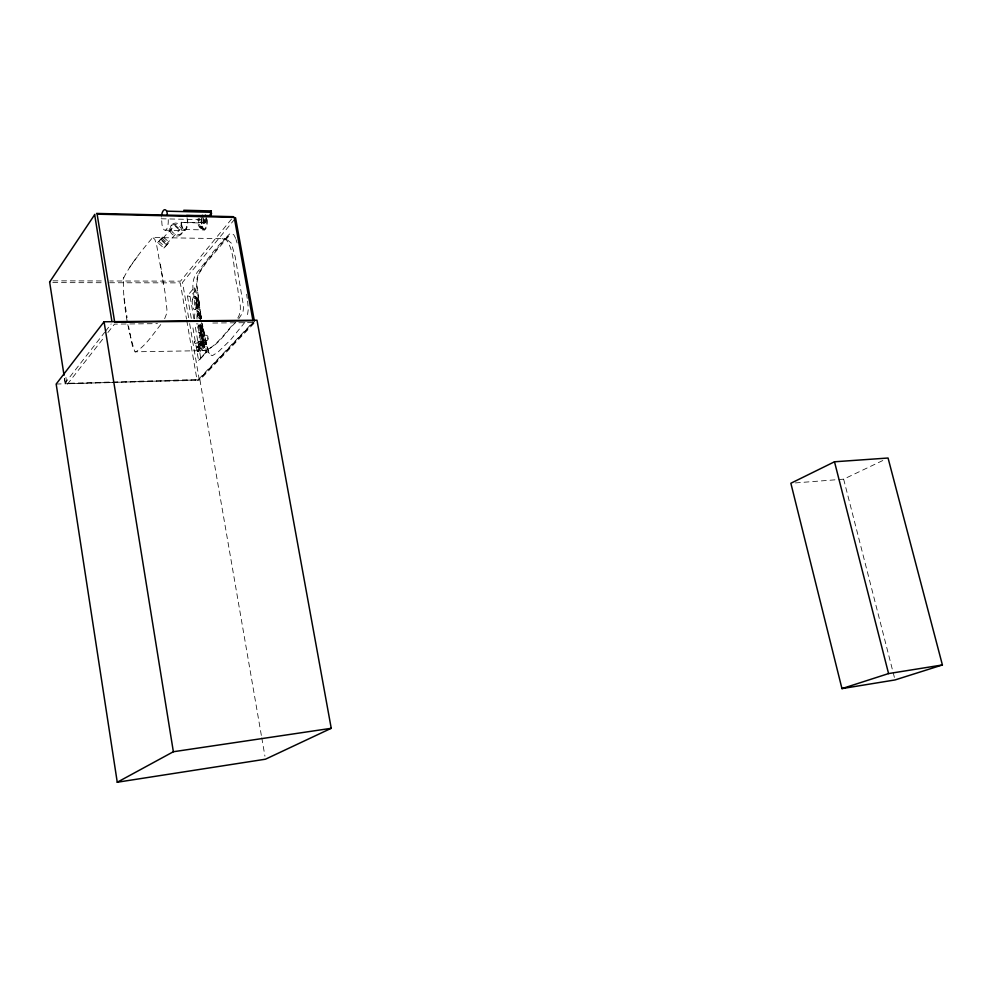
<?xml version="1.0" encoding="UTF-8"?>
<svg xmlns="http://www.w3.org/2000/svg" width="992" height="992" viewBox="0 0 992 992"><rect width="100%" height="100%" fill="white"/><g stroke="black" fill="none" stroke-linecap="round" stroke-linejoin="round"><path stroke-width="0.74" stroke-dasharray="4.96 3.72" d="M235.699 238.44L233.938 234.98L231.868 233.418L229.747 233.889L227.776 235.724L204.885 263.599L198.598 273.184L197.086 278.095L196.652 284.555L201.401 318.395L201.264 316.188L198.363 313.906L200.632 317.862A1.389 0.868 18.2 0 1 200.917 318.668M201.388 318.01L201.401 318.432M195.87 308.016L197.743 308.276L195.87 308.016L196.577 297.96C199.342 298.158 199.566 303.49 198.474 305.511C196.639 313.993 199.876 298.654 199.119 302.734M196.825 308.4L196.577 297.96M206.547 344.137C206.931 339.425 199.243 345.03 199.38 347.696L196.999 347.746L196.776 346.493L201.14 341.719L203.955 341.322L204.253 343.083C199.156 346.617 198.71 347.473 199.714 348.043M248.211 309.69L247.194 317.514M200.558 329.666L200.322 331.564M202.132 338.681L201.884 340.591A3.918 1.438 87.9 0 1 200.582 342.017L199.863 341.174A4.08 1.488 87.9 0 1 199.206 337.429L199.454 335.519M203.05 338.669L202.814 340.566M203.943 343.864L199.962 344.497M203.583 340.144C210.428 343.418 209.523 332.246 203.273 335.879M168.243 219.654A9.548 3.323 89.1 0 1 165.974 229.921A9.548 3.323 89.1 0 1 161.994 224.663L161.411 216.454M199.739 343.244L199.938 344.484M194.444 341.719C194.73 346.605 201.512 339.19 194.457 341.707M196.937 307.694L198.177 303.564A1.352 1.29 -73.9 0 0 198.251 302.411L197.52 298.121L198.487 300.613L198.239 299.485L197.024 299.472M200.372 335.507L200.124 337.404A4.08 1.5 87.9 0 0 200.781 341.161L201.5 342.004M201.24 331.551L201.475 329.654A4.08 1.488 88 0 0 200.83 325.897L200.111 325.066A3.918 1.426 88 0 0 198.809 326.529L198.574 328.426A4.08 1.488 88 0 0 199.218 332.171L199.938 333.002M200.223 344.199L200.024 342.984L204.253 343.083M208.469 338.483C207.539 341.198 207.092 335.011 208.37 337.144M237.807 318.01C243.3 308.921 238.291 297.86 237.72 288.164C232.909 272.651 235.712 251.125 225.457 238.725L152.656 237.522C142.129 250.096 130.907 263.475 123.417 278.355C122.822 302.783 127.534 328.65 134.838 351.813L206.299 350.598C217.397 344.36 225.196 333.126 233.604 323.727M198.908 343.071L199.144 341.236L198.685 341.744C198.648 346.716 194.742 339.425 199.144 341.211M161.15 218.761L204.464 219.74L204.86 223.076L206.596 220.026L204.86 223.076L181.028 222.506L181.313 225.06A9.486 3.385 89.2 0 0 185.355 230.293A9.486 3.385 89.2 0 0 187.699 220.088M198.313 306.069L198.636 304.978M123.144 279.347L123.789 277.289M206.113 344.584L205.902 343.232M164.66 318.705L166.619 313.621L166.929 309.616L165.106 292.95L156.662 245.222L154.777 239.233L152.656 237.522M181.028 222.506L205.195 222.617L206.658 220.038M205.195 222.617L205.121 219.852M244.9 322.301L230.578 339.872L218.314 351.825L212.362 355.694L209.882 354.504L207.824 350.263L202.194 323.677M129.778 267.195L137.243 256.916M160.778 324.558C153.053 334.081 146.06 345.452 135.569 352.011M238.712 318.804L242.904 312.368L243.672 307.024L235.191 256.767L231.334 243.164L227.329 239.841L221.997 238.65M157.666 242.618L162.911 236.79L169.161 242.197L168.107 243.548L163.916 248.037L157.666 242.618L162.911 236.79M170.512 226.412L171.566 225.023M161.101 240.101L161.584 239.469L166.582 243.809L166.098 244.429L161.101 240.101L175.125 225.085L180.073 229.4L179.589 230.032L174.642 225.717L175.125 225.085M163.916 248.037L169.161 242.197M212.784 323.032L252.712 322.598L197.594 380.32L65.708 383.805L65.212 382.912L104.631 332.37M105.561 331.167L111.191 323.938M181.164 234.112L182.23 232.736M67.419 384.164L104.135 337.33M107.905 332.531L114.489 324.124L157.492 323.64M206.572 217.732L204.898 219.852L205.22 222.667M231.545 219.071L180.494 281.158L109.802 280.972M234.682 219.22L182.516 282.385L189.298 321.644M191.282 318.345L187.389 295.814L194.234 287.717L195.374 288.957A1.872 1.649 -37.7 0 1 195.771 289.85L206.584 351.875A1.922 0.744 8.3 0 1 206.423 352.296L198.561 360.406L192.324 324.359M195.759 290.197L190.117 296.844L194.506 322.177M235.836 322.375C225.531 331.663 217.533 348.353 202.48 350.672M194.668 342.959L194.717 341.459M196.999 347.746L201.351 342.972L201.14 341.719M203.955 341.322L197.916 347.733L197.693 346.481L202.058 341.694L202.281 342.959M204.91 346.853L200.037 351.453L197.644 351.503L197.433 350.25L201.798 345.489L204.612 345.092L204.91 346.853C199.789 350.387 199.367 351.23 200.359 351.788M197.644 351.503L202.008 346.754L204.414 346.704M204.612 345.092L198.561 351.49L198.35 350.238L202.715 345.476L202.938 346.741M206.572 344.013L203.856 344.794L203.385 343.579M206.497 351.726L200.706 357.938L194.767 323.665M200.285 358.893L206.547 352.172M166.098 244.429L180.073 229.4M200.954 316.733L196.652 284.555L198.202 274.734L206.063 262.992L229.598 235.178C216.678 245.173 207.874 259.569 197.445 272.006C187.029 284.915 197.73 302.808 197.433 316.969M253.344 322.35L199.206 379.341L189.559 323.144M254.014 322.189L198.834 379.924L197.47 380.395M56.172 384.053L199.913 379.837L254.882 322.412M202.207 331.018L203.075 328.898L202.108 327.062A2.096 0.769 88 0 0 201.215 327.67A2.158 0.794 88 0 0 201.612 330.968A2.096 0.769 88 0 0 202.591 329.89A2.158 0.794 88 0 0 202.145 327.025M198.561 360.406L200.012 359.166A1.872 1.612 -36 0 0 200.632 358.273M202.244 341.794L203.856 340.504M200.669 332.779L202.294 331.514M195.374 309.603L197.135 308.227M223.882 239.58L225.457 238.725M795.386 482.918L843.646 479.161L883.897 460.003M198.66 315.654L197.445 315.692L197.371 313.807L198.053 313.745L200.607 319.957M197.433 350.25L199.814 350.201M196.776 346.493L199.169 346.444M200.954 342.054L201.884 342.029M200.372 334.056L201.302 334.031M199.392 333.039L200.31 333.027M198.809 325.054L199.727 325.041M197.371 313.807L199.218 313.757L201.339 316.312M196.056 299.1L197.284 299.113M52.787 282.621L103.478 282.72M109.616 282.732L180.284 282.881L186.533 319.126M52.948 280.823L103.652 280.959M165.453 230.206L184.822 230.578M200.21 227.081L201.574 227.106M201.649 228.594L203.658 228.854M184.772 229.524L204.563 229.908A8.37 3.063 89.3 0 0 206.894 218.104M199.02 325.847L203.075 345.315L204.836 349.792L206.299 350.598M187.389 295.814L189.125 296.323A1.897 0.682 8.4 0 1 189.956 296.695M205.518 350.412L209.982 353.71L207.08 347.051L202.368 323.851M203.484 335.358L201.674 334.068L202.393 334.912M200.111 325.066L201.922 326.368M197.532 311.004L199.169 312.182M194.953 296.558L196.726 297.873M200.756 334.081L201.475 334.924M158.695 241.267L164.957 246.686M161.882 238.142L168.107 243.548M199.293 313.856L200.483 315.369M199.913 325.909L199.194 325.078A3.918 1.426 88 0 0 197.892 326.542L197.656 328.439A4.08 1.488 88 0 0 198.301 332.184L199.02 333.014A4.08 1.488 88 0 0 200.384 331.526M201.264 316.175L201.463 316.919M65.336 383.247L64.48 378.448M197.445 315.692L198.474 318.172M236.046 239.58L237.076 242.99M843.646 479.161L894.66 678.441M132.531 346.592L128.638 326.678M194.234 287.717L199.504 318.023M200.558 324.086L205.58 352.879M201.798 345.489L202.008 346.754M160.419 264.529L162.614 277.078M199.913 379.837L261.516 736.349M261.789 737.874L264.938 756.164M186.794 320.627L196.949 379.527L66.836 383.321L65.658 375.695M64.505 378.324L65.212 382.912M124.136 298.096L127.1 317.601M246.636 294.264L247.219 298.394M247.603 301.146L248.124 306.813M204.575 229.896A8.37 3.063 89.3 0 1 201.116 219.914M206.584 218.5A7.428 2.716 89.3 0 1 204.104 229.003A7.428 2.716 89.3 0 1 201.736 217.93M203.62 218.575A7.118 2.592 89.3 0 1 201.252 228.631A7.118 2.592 89.3 0 1 198.983 218.029M202.752 217.719A5.617 2.046 89.3 0 1 202.864 225.246A5.617 2.046 89.3 0 1 200.148 226.102A5.617 2.046 89.3 0 1 199.466 218.761M201.388 217.694A5.617 2.046 89.3 0 1 201.5 225.221A5.617 2.046 89.3 0 1 198.784 226.077A5.617 2.046 89.3 0 1 198.115 218.724M187.042 217.645A8.432 3.001 89.2 0 1 185.244 229.264A8.432 3.001 89.2 0 1 181.362 222.096M201.314 331.514A4.08 1.488 88 0 1 199.95 333.027M202.182 326.678A2.616 0.955 88 0 1 202.777 330.125A2.616 0.955 88 0 1 201.562 331.477A2.616 0.955 88 0 1 200.954 328.054A2.616 0.955 88 0 1 202.17 326.566M199.987 325.835A4.08 1.488 88 0 1 200.632 329.58M202.703 337.23A2.096 0.769 87.9 0 1 203.695 336.139M202.678 337.131A2.17 0.794 87.9 0 0 203.174 339.958A2.096 0.769 87.9 0 0 204.166 338.88A2.17 0.794 87.9 0 0 203.707 336.015M200.372 335.47A4.08 1.5 87.9 0 1 201.736 333.969M202.467 334.825A4.08 1.5 87.9 0 1 203.124 338.582M202.876 340.529A4.08 1.5 87.9 0 1 201.512 342.017M199.454 335.482A4.08 1.488 87.9 0 1 200.818 333.982M201.55 334.837A4.08 1.488 87.9 0 1 202.207 338.594M197.879 323.752A6.659 2.418 88.2 0 1 196.466 323.739M194.68 318.804A6.659 2.418 88.2 0 1 196.85 310.719A6.659 2.418 88.2 0 1 199.404 318.94M197.036 319.04A5.332 1.947 88.2 0 1 198.549 312.034A5.332 1.947 88.2 0 1 200.781 318.296M171.046 229.809A6.584 5.419 36.5 0 0 181.61 233.455A6.584 5.419 36.5 0 0 178.014 223.423A6.584 5.419 36.5 0 0 171.046 229.809M170.004 231.186A6.572 5.419 36.5 0 0 180.544 234.819A6.572 5.419 36.5 0 0 176.96 224.8A6.572 5.419 36.5 0 0 170.004 231.186M202.641 336.412A2.616 0.967 87.9 0 0 203.36 340.653A2.616 0.967 87.9 0 0 204.302 337.131A2.616 0.967 87.9 0 0 202.641 336.412M194.816 300.278A5.258 1.91 88.3 0 0 196.503 308.425A5.258 1.91 88.3 0 0 198.14 300.824A5.258 1.91 88.3 0 0 194.816 300.278M192.522 299.448A6.646 2.418 88.3 0 0 194.668 309.74A6.646 2.418 88.3 0 0 196.714 300.105A6.646 2.418 88.3 0 0 192.522 299.448"/><path stroke-width="1.49" d="M111.885 321.21L94.624 214.396M49.612 281.864L64.034 375.274M211.036 214.173L211.284 213.454L210.453 216.02L210.812 214.21M210.453 213.082L211.358 211.259L210.974 212.201M210.626 211.879L211.036 210.936L210.8 215.624L186.484 215.45M49.625 282.088L94.612 214.743M104.061 321.768L56.172 384.053L117.254 782.242L265.472 759.202L331.241 728.302L256.99 320.205L104.061 321.768L173.364 751.738L117.254 782.242M209.734 215.425L211.556 213.106L211.333 214.049L210.726 215.624L210.639 212.586M834.495 461.788L790.86 483.265L841.96 688.609L895.044 679.942L942.4 664.962L888.051 458.019L834.495 461.788L888.572 673.58L942.4 664.962M841.96 688.609L888.572 673.58M173.364 751.738L331.241 728.302M96.497 213.429L233.504 216.678M183.756 210.242L211.036 210.936M161.547 215.314A11.048 3.844 89.1 0 1 165.565 209.882L166.792 211.172L210.378 212.263M235.538 217.694L254.411 321.234M166.792 211.172L167.375 214.483M205.406 215.115A7.428 2.716 89.3 0 1 206.088 216.566M202.492 215.326A7.118 2.592 89.3 0 1 203.149 216.702M201.624 216.02A5.617 2.046 89.3 0 1 202.244 216.628M200.272 215.983A5.617 2.046 89.3 0 1 200.88 216.591M252.972 320.726L114.688 322.164L97.129 214.173L234.224 217.397L252.972 320.726"/></g></svg>
